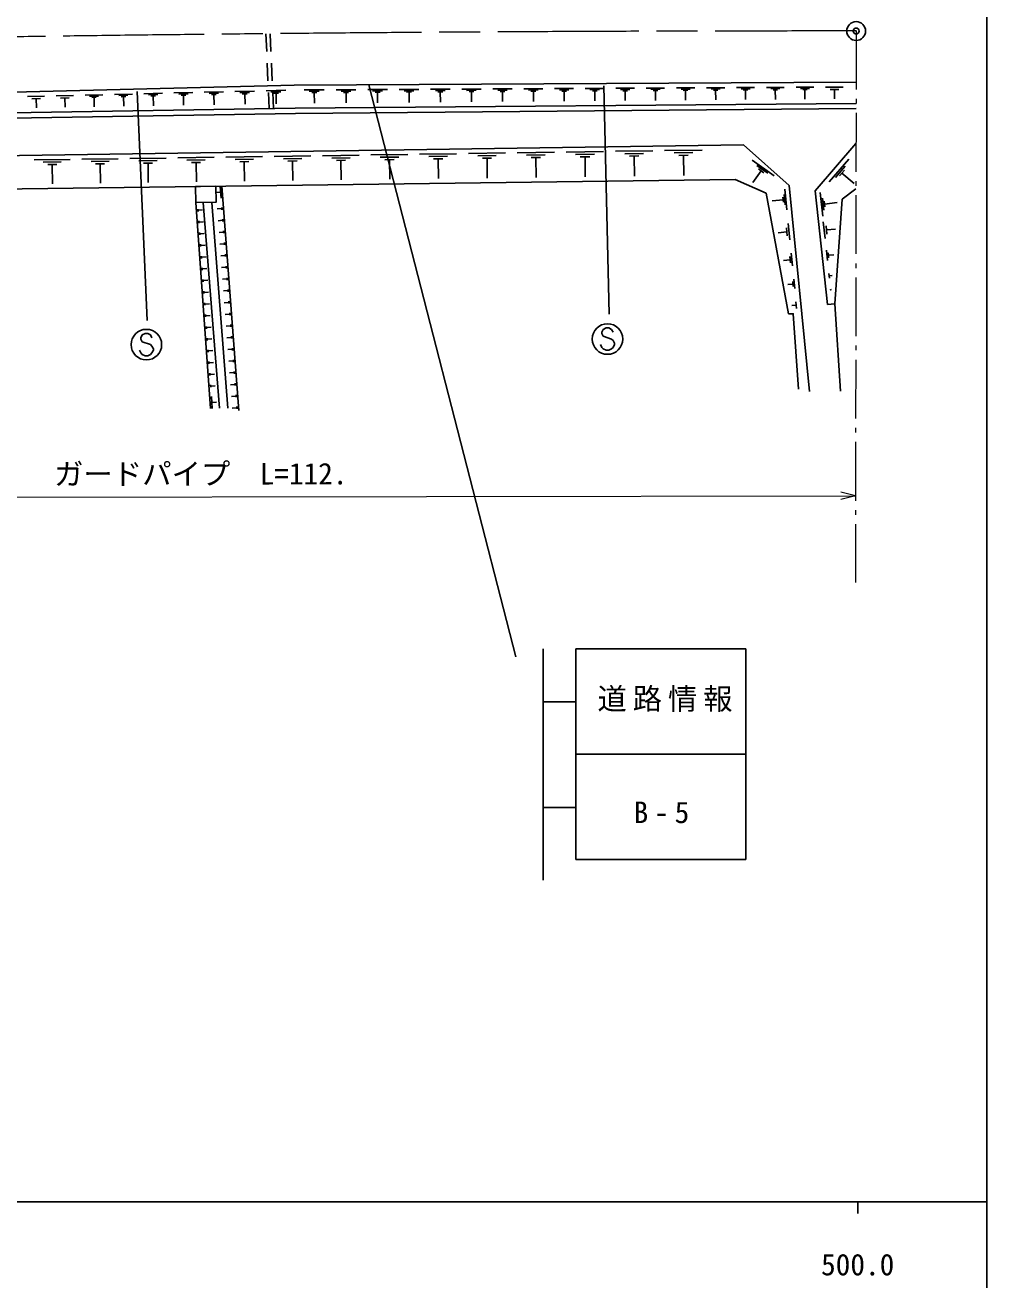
# Model space of a CAD drawing. Units: millimetres, scale not verified. Extents: x 40000 to 680000, y 20000 to 380000.
# Drawn here: x 497134 to 579000, y 198357 to 305152 of the extents above; entities that cross this region are included whole.
import ezdxf
from ezdxf.enums import TextEntityAlignment as Align

# ---------------------------------------------------------------- set-up
doc = ezdxf.new("R2010")
doc.units = ezdxf.units.MM
doc.header["$LTSCALE"] = 1000
doc.header["$PDMODE"] = 32
doc.header["$PDSIZE"] = 500
doc.linetypes.add('CHAIN', pattern=[18.5, 12, -1.5, 3.5, -1.5])
for name, color, linetype, lineweight in [('M-BGD', 7, 'Continuous', 25), ('M-BMK', 2, 'CHAIN', 13), ('M-BMK-HTXT', 7, 'Continuous', 13), ('M-BMK-SRVR', 3, 'Continuous', 25), ('M-STR-HTXT', 7, 'Continuous', 13), ('M-STR-STRC', 7, 'Continuous', 25), ('M-TTL-BAND', 7, 'Continuous', 25)]:
    doc.layers.add(name, color=color, linetype=linetype, lineweight=lineweight)
doc.layers.add('M-OTRS', color=6, linetype='Continuous')
doc.styles.add('ＭＳ ゴシック', font='')
doc.styles.get('ＭＳ ゴシック').set_extended_font_data('MS Gothic')

msp = doc.modelspace()

# ---------------------------------------------------------------- linework, layer by layer
at = {"layer": 'M-BGD'}
for p, q in [((517635, 304407), (517699, 302908)), ((517996, 304411), (518060, 302912)), ((517742, 301909), (517806, 300411)), ((518103, 301913), (518167, 300415)), ((497352, 299068), (498799, 299104)), ((499784, 299128), (501260, 299165)), ((502245, 299189), (503751, 299226)), ((502624, 299098), (503377, 299116)), ((504735, 299250), (506271, 299288)), ((505122, 299157), (505890, 299176)), ((505316, 299060), (505700, 299069)), ((505508, 299064), (505528, 298245)), ((507255, 299312), (508821, 299351)), ((507649, 299217), (508432, 299237)), ((507848, 299118), (508239, 299127)), ((508043, 299123), (508064, 298288)), ((509806, 299375), (511402, 299414)), ((510207, 299278), (511005, 299298)), ((510409, 299177), (510809, 299187)), ((510609, 299182), (510630, 298330)), ((512386, 299438), (514013, 299478)), ((512796, 299340), (513609, 299360)), ((513002, 299236), (513409, 299246)), ((513205, 299241), (513226, 298373)), ((514997, 299503), (516656, 299543)), ((515415, 299402), (516244, 299423)), ((515625, 299297), (516040, 299307)), ((515832, 299302), (515854, 298417)), ((517640, 299568), (519330, 299609)), ((517849, 299412), (517907, 298051)), ((518065, 299465), (518910, 299486)), ((518210, 299415), (518268, 298055)), ((518279, 299358), (518702, 299368)), ((518491, 299363), (518513, 298462)), ((520898, 299631), (522598, 299640)), ((521324, 299520), (522174, 299525)), ((521537, 299408), (521962, 299410)), ((521749, 299409), (521754, 298502)), ((523604, 299646), (525293, 299655)), ((524027, 299536), (524871, 299540)), ((524239, 299424), (524661, 299427)), ((524450, 299425), (524455, 298525)), ((526299, 299660), (527975, 299670)), ((526718, 299551), (527556, 299556)), ((526928, 299440), (527347, 299443)), ((527138, 299442), (527143, 298548)), ((528981, 299675), (530644, 299684)), ((529397, 299566), (530229, 299571)), ((529606, 299457), (530022, 299459)), ((529814, 299458), (529818, 298570)), ((531650, 299689), (533302, 299698)), ((532064, 299582), (532890, 299586)), ((532271, 299473), (532684, 299475)), ((532477, 299474), (532482, 298593)), ((534308, 299704), (535947, 299713)), ((534718, 299597), (535538, 299601)), ((534924, 299489), (535334, 299491)), ((535129, 299490), (535134, 298615)), ((536953, 299718), (538581, 299727)), ((537361, 299612), (538175, 299616)), ((537565, 299505), (537972, 299507)), ((537768, 299506), (537773, 298638)), ((539587, 299733), (541202, 299741)), ((539991, 299627), (540799, 299631)), ((540194, 299520), (540598, 299523)), ((540396, 299521), (540400, 298660)), ((542208, 299747), (543812, 299755)), ((542610, 299642), (543412, 299646)), ((542811, 299536), (543212, 299538)), ((543011, 299537), (543016, 298682)), ((544818, 299761), (546409, 299769)), ((545216, 299657), (546012, 299661)), ((545416, 299552), (545814, 299554)), ((545615, 299553), (545619, 298704)), ((547415, 299775), (548995, 299784)), ((547811, 299672), (548601, 299676)), ((548009, 299567), (548404, 299570)), ((548206, 299569), (548211, 298726)), ((550001, 299789), (551569, 299797)), ((550394, 299687), (551178, 299691)), ((550590, 299583), (550982, 299585)), ((550786, 299584), (550791, 298748)), ((552575, 299803), (554132, 299811)), ((552965, 299701), (553743, 299705)), ((553160, 299599), (553549, 299601)), ((553355, 299600), (553359, 298769)), ((555137, 299817), (556682, 299825)), ((555524, 299716), (556297, 299720)), ((555718, 299614), (556104, 299616)), ((555911, 299615), (555915, 298791)), ((557688, 299831), (559221, 299839)), ((558072, 299730), (558839, 299735)), ((558264, 299629), (558647, 299631)), ((558456, 299630), (558460, 298813)), ((560227, 299844), (561749, 299853)), ((560608, 299745), (561369, 299749)), ((560799, 299645), (561179, 299647)), ((560989, 299646), (560993, 298834)), ((562754, 299858), (564265, 299866)), ((563133, 299759), (563888, 299764)), ((563322, 299660), (563699, 299662)), ((563511, 299661), (563515, 298855)), ((565270, 299872), (566769, 299880)), ((565646, 299674), (566396, 299678)), ((566021, 299676), (566025, 298877)), ((497718, 298884), (498442, 298902)), ((498080, 298893), (498099, 298122)), ((500158, 298941), (500896, 298959)), ((500527, 298950), (500546, 298162)), ((502814, 299002), (503191, 299011)), ((503003, 299007), (503022, 298204)), ((459928, 293504), (558284, 294974)), ((558284, 294974), (562180, 291500)), ((497912, 293672), (500979, 293718)), ((501974, 293733), (505053, 293779)), ((506047, 293793), (509137, 293840)), ((510131, 293854), (513231, 293901)), ((514226, 293916), (517337, 293962)), ((515007, 293720), (516562, 293743)), ((518331, 293977), (521453, 294024)), ((519115, 293781), (520676, 293804)), ((522448, 294038), (525580, 294085)), ((523234, 293841), (524800, 293865)), ((526575, 294100), (529718, 294147)), ((527364, 293902), (528936, 293926)), ((527760, 293699), (528546, 293710)), ((528153, 293705), (528178, 292028)), ((530713, 294162), (533867, 294209)), ((531505, 293963), (533082, 293987)), ((531902, 293759), (532691, 293771)), ((532296, 293765), (532322, 292083)), ((534862, 294224), (538027, 294271)), ((535656, 294025), (537239, 294048)), ((536055, 293820), (536847, 293831)), ((536451, 293826), (536476, 292137)), ((539022, 294286), (542198, 294334)), ((539819, 294086), (541407, 294110)), ((540219, 293880), (541013, 293892)), ((540616, 293886), (540642, 292192)), ((543193, 294348), (546380, 294396)), ((543993, 294148), (545586, 294172)), ((544394, 293941), (545191, 293953)), ((544793, 293947), (544818, 292247)), ((547374, 294411), (550573, 294459)), ((548177, 294210), (549777, 294234)), ((548580, 294002), (549380, 294014)), ((548980, 294008), (549006, 292303)), ((551567, 294474), (554777, 294522)), ((552373, 294272), (553978, 294296)), ((552777, 294064), (553580, 294076)), ((553179, 294070), (553204, 292358)), ((565560, 291806), (567237, 293751)), ((498682, 293479), (500216, 293502)), ((499068, 293280), (499835, 293291)), ((499452, 293286), (499476, 291649)), ((502747, 293539), (504286, 293562)), ((503135, 293339), (503904, 293351)), ((503519, 293345), (503544, 291703)), ((506823, 293599), (508367, 293622)), ((507212, 293399), (507984, 293410)), ((507598, 293405), (507623, 291757)), ((510909, 293659), (512459, 293683)), ((511300, 293458), (512075, 293470)), ((511687, 293464), (511712, 291811)), ((515399, 293518), (516176, 293530)), ((515788, 293524), (515812, 291865)), ((519508, 293578), (520289, 293590)), ((519898, 293584), (519923, 291919)), ((523629, 293638), (524412, 293650)), ((524020, 293644), (524045, 291973)), ((559031, 293656), (560906, 292335)), ((559793, 292746), (559088, 291746)), ((559412, 293201), (560349, 292540)), ((559558, 292911), (560027, 292581)), ((566109, 292180), (566947, 293153)), ((566448, 292312), (566867, 292798)), ((557567, 292015), (462876, 290767)), ((560207, 290858), (557567, 292015)), ((566658, 292555), (567696, 291661)), ((513781, 290931), (513382, 290900)), ((513743, 291429), (513819, 290432)), ((513878, 291439), (515322, 272362)), ((561642, 290504), (561684, 290069)), ((561736, 290732), (561822, 289863)), ((561810, 291178), (561980, 289440)), ((562180, 291500), (563900, 273970)), ((565026, 288883), (564807, 290908)), ((511657, 290059), (512918, 272522)), ((511855, 289288), (511841, 289488)), ((511848, 289388), (512247, 289417)), ((513682, 272553), (512305, 290067)), ((514403, 272553), (513026, 290067)), ((513887, 289535), (513488, 289504)), ((513879, 289634), (513894, 289435)), ((561663, 290286), (560736, 290195)), ((565107, 289404), (564997, 290416)), ((565214, 289671), (565160, 290177)), ((565187, 289924), (566267, 290041)), ((511927, 288291), (511913, 288491)), ((511920, 288391), (512319, 288419)), ((513962, 288537), (513563, 288507)), ((513955, 288637), (513970, 288438)), ((565232, 286977), (565077, 288413)), ((511999, 287294), (511984, 287493)), ((511991, 287393), (512390, 287422)), ((514038, 287540), (513639, 287510)), ((514030, 287640), (514045, 287441)), ((561979, 287557), (561241, 287485)), ((561945, 287903), (562012, 287211)), ((562095, 288267), (562231, 286883)), ((565385, 287356), (565307, 288075)), ((565346, 287715), (566112, 287798)), ((512070, 286296), (512056, 286496)), ((512063, 286396), (512462, 286425)), ((514113, 286543), (513714, 286513)), ((514105, 286643), (514121, 286443)), ((512142, 285299), (512128, 285498)), ((512135, 285399), (512534, 285427)), ((514189, 285546), (513790, 285516)), ((514181, 285646), (514196, 285446)), ((562253, 285182), (561680, 285126)), ((562227, 285451), (562279, 284914)), ((562344, 285734), (562449, 284659)), ((565433, 285120), (565340, 285983)), ((565525, 285348), (565478, 285780)), ((565501, 285564), (565962, 285614)), ((512214, 284301), (512199, 284501)), ((512207, 284401), (512606, 284430)), ((514264, 284549), (513865, 284519)), ((514256, 284649), (514272, 284449)), ((512285, 283304), (512271, 283503)), ((512278, 283404), (512677, 283432)), ((514339, 283552), (513941, 283521)), ((514332, 283651), (514347, 283452)), ((562492, 283116), (562062, 283074)), ((562472, 283317), (562512, 282914)), ((562560, 283529), (562639, 282723)), ((565596, 283614), (565553, 284012)), ((565574, 283813), (565840, 283842)), ((512357, 282307), (512343, 282506)), ((512350, 282406), (512749, 282435)), ((514415, 282555), (514016, 282524)), ((514407, 282654), (514423, 282455)), ((565707, 282586), (565698, 282666)), ((565703, 282626), (565756, 282632)), ((512429, 281309), (512415, 281509)), ((512422, 281409), (512821, 281438)), ((514490, 281557), (514092, 281527)), ((514483, 281657), (514498, 281458)), ((562776, 281325), (562395, 281288)), ((562748, 281611), (562804, 281039)), ((512501, 280312), (512486, 280511)), ((512493, 280411), (512892, 280440)), ((514566, 280560), (514167, 280530)), ((514558, 280660), (514573, 280460)), ((512572, 279314), (512558, 279514)), ((512565, 279414), (512964, 279443)), ((514641, 279563), (514243, 279533)), ((514634, 279663), (514649, 279463)), ((512644, 278317), (512630, 278516)), ((512637, 278417), (513036, 278445)), ((514717, 278566), (514318, 278536)), ((514709, 278666), (514724, 278466)), ((514785, 277668), (514800, 277469)), ((512716, 277319), (512701, 277519)), ((512708, 277419), (513107, 277448)), ((514792, 277569), (514394, 277539)), ((514860, 276671), (514875, 276472)), ((512787, 276322), (512773, 276521)), ((512780, 276422), (513179, 276450)), ((514868, 276572), (514469, 276541)), ((514943, 275574), (514544, 275544)), ((514936, 275674), (514951, 275475)), ((512859, 275325), (512845, 275524)), ((512852, 275424), (513251, 275453)), ((512931, 274327), (512916, 274527)), ((515019, 274577), (514620, 274547)), ((515011, 274677), (515026, 274478)), ((512924, 274427), (513323, 274456)), ((513060, 272532), (512988, 273529)), ((515094, 273580), (514695, 273550)), ((515087, 273680), (515102, 273480)), ((513024, 273030), (513423, 273059)), ((515170, 272583), (514771, 272553)), ((515162, 272683), (515177, 272483))]:
    msp.add_line(p, q, dxfattribs=at)
for points in [[(567863, 300286), (520030, 300026), (456207, 298456)], [(456151, 296573), (520139, 297639), (567864, 298042)], [(456165, 297023), (520133, 298088), (567861, 298492)], [(567856, 295083), (564389, 291059), (565436, 281373)], [(562964, 274157), (562519, 280579), (562121, 280579), (560207, 290858)], [(566067, 281420), (566682, 290334), (567851, 291223)], [(566535, 274003), (566067, 281420), (565436, 281373)]]:
    msp.add_lwpolyline(points, dxfattribs=at)
msp.add_lwpolyline([(511639, 291410), (513370, 291433), (513387, 290081), (511657, 290059)], close=True, dxfattribs=at)
at = {"layer": 'M-BMK'}
msp.add_arc((565203, -4501546), 4806197, 89.96823, 91.16289, dxfattribs=at)
at = {"layer": 'M-BMK-HTXT'}
for p, q in [((567869, 304674), (567862, 299674)), ((567861, 298874), (567861, 298474)), ((567860, 297674), (567853, 292674)), ((567852, 291874), (567852, 291474)), ((567851, 290674), (567844, 285674)), ((567843, 284874), (567843, 284474)), ((567841, 283674), (567835, 278674)), ((567834, 277874), (567833, 277474)), ((567832, 276674), (567826, 271674)), ((567825, 270874), (567824, 270474)), ((567823, 269674), (567817, 264674)), ((567816, 263874), (567815, 263474)), ((567814, 262674), (567808, 257699))]:
    msp.add_line(p, q, dxfattribs=at)
at = {"layer": 'M-BMK-SRVR'}
msp.add_circle((567869, 304649), 800, dxfattribs=at)
at = {"layer": 'M-OTRS'}
msp.add_point((567869, 304649), dxfattribs=at)
at = {"layer": 'M-STR-HTXT'}
for p, q in [((456281, 264904), (567817, 265083)), ((567817, 265083), (566567, 265394)), ((567817, 265083), (566568, 264769))]:
    msp.add_line(p, q, dxfattribs=at)
at = {"layer": 'M-STR-STRC'}
for p, q in [((506669, 299515), (507538, 280011)), ((526391, 300059), (538913, 251384)), ((546388, 299989), (546862, 280564)), ((507105, 278785), (506986, 278549)), ((507341, 278904), (507105, 278785)), ((507577, 278904), (507341, 278904)), ((507814, 278785), (507577, 278904)), ((507932, 278549), (507814, 278785)), ((546350, 279259), (546231, 279023)), ((546231, 279023), (546231, 278905)), ((546231, 278905), (546350, 278668)), ((546586, 279377), (546350, 279259)), ((546822, 279377), (546586, 279377)), ((547059, 279259), (546822, 279377)), ((547177, 279023), (547059, 279259)), ((506986, 278549), (506986, 278431)), ((506986, 278431), (507105, 278195)), ((507105, 278195), (507814, 277958)), ((507814, 277958), (507932, 277840)), ((507932, 277840), (508050, 277604)), ((546231, 277723), (546113, 277959)), ((546350, 277605), (546231, 277723)), ((546350, 278668), (547059, 278432)), ((547059, 278432), (547177, 278314)), ((547177, 277723), (547059, 277605)), ((547177, 278314), (547295, 278077)), ((547295, 277959), (547177, 277723)), ((547295, 278077), (547295, 277959)), ((506986, 277249), (506868, 277485)), ((507105, 277131), (506986, 277249)), ((507341, 277013), (507105, 277131)), ((507577, 277013), (507341, 277013)), ((507814, 277131), (507577, 277013)), ((507932, 277249), (507814, 277131)), ((508050, 277485), (507932, 277249)), ((508050, 277604), (508050, 277485)), ((546586, 277487), (546350, 277605)), ((546822, 277487), (546586, 277487)), ((547059, 277605), (546822, 277487)), ((541223, 252078), (541223, 232374)), ((544017, 252078), (544017, 234143)), ((544017, 252078), (558486, 252078)), ((558486, 252078), (558486, 234143)), ((541223, 247564), (544017, 247564)), ((544017, 243090), (558486, 243090)), ((541223, 238576), (544017, 238576)), ((544017, 234143), (558486, 234143))]:
    msp.add_line(p, q, dxfattribs=at)
for centre in [(507459, 277958), (546704, 278432)]:
    msp.add_circle(centre, 1300, dxfattribs=at)
at = {"layer": 'M-TTL-BAND'}
for p, q in [((579000, 20000), (579000, 370000)), ((40000, 205000), (579000, 205000)), ((568000, 205000), (568000, 204000))]:
    msp.add_line(p, q, dxfattribs=at)

# ---------------------------------------------------------------- texts
at = {"layer": 'M-STR-HTXT', "style": 'ＭＳ ゴシック'}
msp.add_text('ガードパイプ  L=112.', height=1833, rotation=0.092, dxfattribs=at).set_placement((512092, 265494), align=Align.BOTTOM_CENTER)
at = {"layer": 'M-STR-STRC', "char_height": 1833, "attachment_point": 8, "style": 'ＭＳ ゴシック'}
for s, insert in [('\\T1.2;道路情報', (551851, 246697)), ('\\T1.4;B-5', (551548, 237206))]:
    msp.add_mtext(s, dxfattribs=dict(at, insert=insert))
at = {"layer": 'M-TTL-BAND', "style": 'ＭＳ ゴシック'}
msp.add_text('500.0', height=1833, dxfattribs=at).set_placement((568000, 198195), align=Align.BOTTOM_CENTER)

doc.saveas('drawing.dxf')
